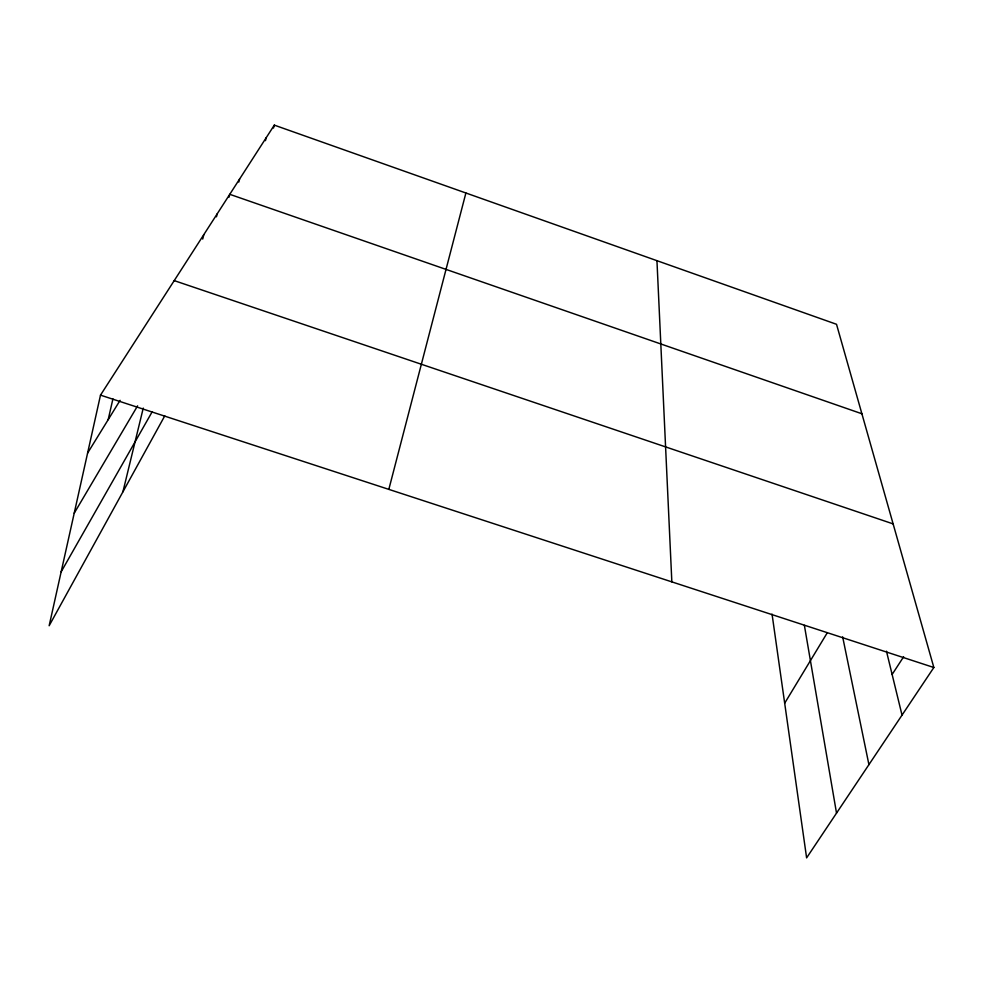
<?xml version="1.0" encoding="UTF-8"?>
<svg xmlns="http://www.w3.org/2000/svg" width="983" height="983" viewBox="0 0 983 983"><rect width="100%" height="100%" fill="white"/><g stroke="black" fill="none" stroke-linecap="round" stroke-linejoin="round"><path stroke-width="1.47" d="M772.048 614.117L806.613 857.876L933.85 667.506L836.521 324.292L274.306 125.124L100.499 395.141L49.15 625.741L164.775 415.858M108.179 419.68L112.934 398.852M122.924 491.807L143.26 408.092M202.707 239.066L203.813 234.642M216.444 216.813L217.194 213.839M229.014 197.214L229.764 194.315L861.894 413.769M238.795 182.052L239.557 179.115M388.826 489.374L465.893 193M265.435 140.655L266.221 137.694M273.52 128.036L274.306 125.124M61.155 571.823L152.058 411.988M74.204 513.212L137.595 405.844M784.68 703.201L827.231 632.843M87.585 453.114L120.098 400.327M892.122 674.473L903.635 656.755M100.499 395.141L933.85 667.506M174.212 280.622L893.117 523.89M886.457 651.188L902.025 715.12M842.652 636.861L868.923 764.651M804.377 625.323L836.521 813.125M656.951 260.679L671.844 581.875"/></g></svg>
